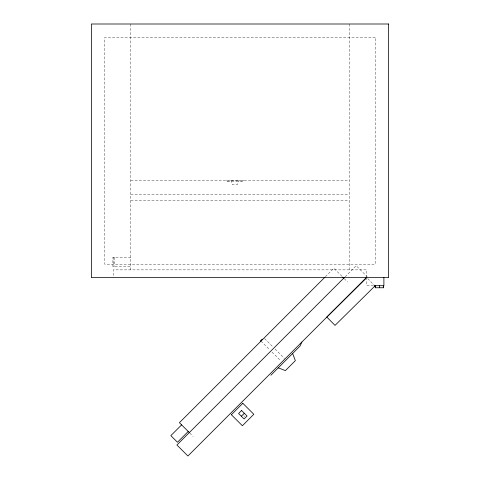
<?xml version="1.0" encoding="UTF-8"?>
<svg xmlns="http://www.w3.org/2000/svg" width="480" height="480" viewBox="0 0 480 480"><rect width="100%" height="100%" fill="white"/><g stroke="black" fill="none" stroke-linecap="round" stroke-linejoin="round"><path stroke-width="0.36" stroke-dasharray="2.4 1.8" d="M243.804 180.384L242.274 181.164L238.644 180.774L237.39 184.668L232.32 184.668L231.078 180.774L227.43 181.164L225.9 180.384M325.404 276.69L333.864 268.23L342.204 276.57M345.084 276.822L356.19 265.71L367.188 276.714M130.794 180.384L349.206 180.384M231.06 180.774L238.644 180.774M227.43 181.164L242.274 181.164M130.794 194.394L349.206 194.394M130.794 200.25L349.206 200.25M130.794 257.274L112.896 257.274L112.896 266.61L130.794 266.61M373.47 285.69L366.774 285.69L366.774 279.102M344.25 278.616L347.616 281.982M264.582 338.562L272.952 346.932M275.046 349.026L284.466 358.446M261 341.094L269.898 349.992M271.992 352.086L280.89 360.978M243.744 415.656L244.662 416.574M189.804 433.056L193.176 436.428M367.764 278.646L374.22 285.186M366.774 277.644L366.774 269.862L113.226 269.862L113.226 277.644M349.206 24L349.206 269.862M130.794 24L130.794 269.862M114.45 257.274L114.45 266.61M113.226 257.274L113.226 266.61M375.24 37.368L104.76 37.368L104.76 264.276L375.24 264.276L375.24 37.368"/><path stroke-width="0.72" d="M301.92 341.988L300.018 346.092L270.858 375.246M260.22 341.094L262.146 339.168M324.87 277.224L179.418 422.676L189.324 432.576M181.62 424.872L170.85 435.642L177.456 442.248L188.226 431.478M344.55 277.35L176.904 444.996L187.908 456L366.66 277.248M231.378 414.732L242.82 403.284M241.344 416.22L244.308 413.256M366.774 277.644L326.832 317.076L335.028 325.38L374.97 285.948L374.718 285.69L383.892 285.69L383.892 277.644M278.13 367.794L285.408 370.602L295.368 360.642L292.56 353.364M342.726 277.092L343.77 278.13M242.754 403.218L253.824 414.288L242.376 425.736L231.306 414.666M383.58 285.69L383.58 287.754L375.252 287.754L375.252 285.69M383.334 285.69L383.334 287.754M379.536 285.69L379.536 287.754M375.492 285.69L375.492 287.754M374.718 285.69L374.718 286.2M241.56 410.508L238.596 413.472L244.098 418.968L247.062 416.01L241.56 410.508M388.608 24L91.392 24L91.392 277.644L388.608 277.644L388.608 24"/></g></svg>
